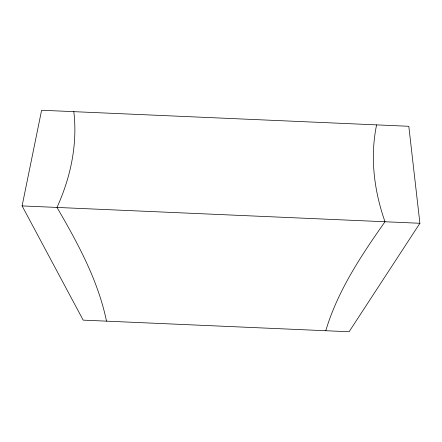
<?xml version="1.0" encoding="UTF-8"?>
<svg xmlns="http://www.w3.org/2000/svg" width="442" height="442" viewBox="0 0 442 442"><rect width="100%" height="100%" fill="white"/><g stroke="black" fill="none" stroke-linecap="round" stroke-linejoin="round"><path stroke-width="0.66" d="M22.1 205.911L41.609 110.251L408.806 126.285L419.9 223.276L349.097 331.749L83.179 320.135L22.1 205.911L419.9 223.276M325.771 330.726C337.716 290.764 361.197 255.526 385.004 221.751A273.664 194.74 29.8 0 1 376.595 124.882M106.505 321.157C98.085 280.305 77.77 243.15 56.996 207.431A273.664 194.74 -24.8 0 0 73.82 111.66"/></g></svg>
